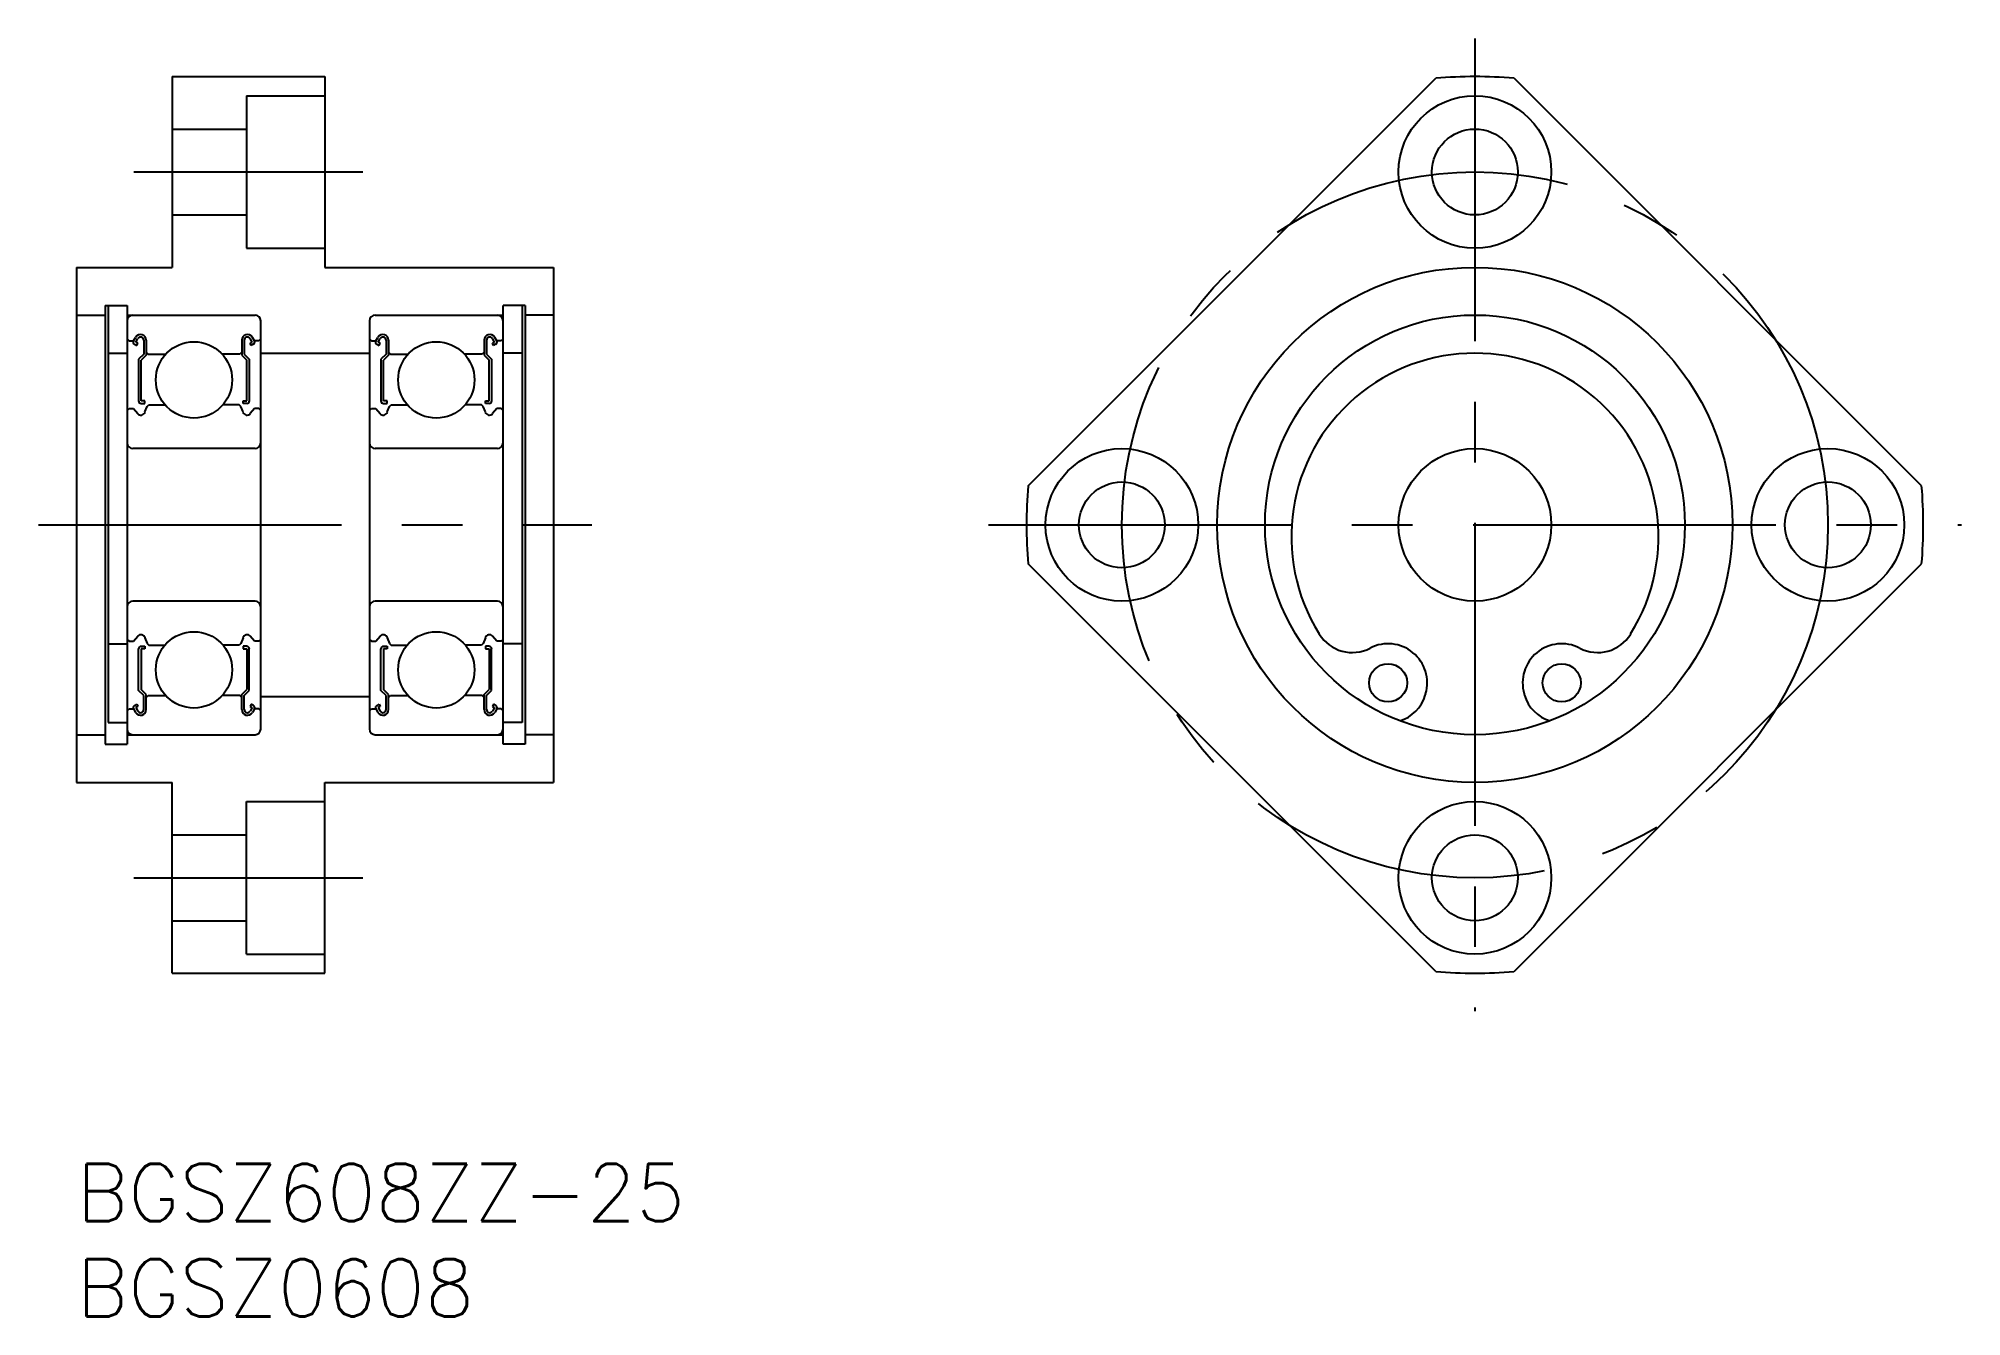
# Model space of a CAD drawing. Extents: x -2 to 99, y -8 to 59.
import ezdxf

# ---------------------------------------------------------------- set-up
doc = ezdxf.new("R2010")
doc.units = 0
doc.header["$LTSCALE"] = 0.5
doc.linetypes.add('CENTER', pattern=[50.8, 31.75, -6.35, 6.35, -6.35])
for name, color, linetype in [('MSM_CENTER', 1, 'CENTER'), ('MSM_CONTINUOUS', 7, 'CONTINUOUS'), ('MSM_PART_NUMBER', 7, 'CONTINUOUS')]:
    doc.layers.add(name, color=color, linetype=linetype)
doc.styles.get("Standard").update_dxf_attribs({"font": 'txt.shx', "height": 3, "bigfont": 'bigfont.shx'})

# ---------------------------------------------------------------- blocks, each defined once
blk = doc.blocks.new('*U6')
at = {"layer": 'MSM_PART_NUMBER'}
blk.add_text('BGSZ608ZZ-25', height=3, dxfattribs=at).set_placement((0, -3))
blk = doc.blocks.new('*U7')
at = {"layer": 'MSM_PART_NUMBER'}
blk.add_text('BGSZ0608', height=3, dxfattribs=at).set_placement((0, -8))

msp = doc.modelspace()

# ---------------------------------------------------------------- linework, layer by layer
at = {"layer": 'MSM_CENTER'}
for p, q in [((73.28, 59), (73.28, 8)), ((3, 52), (15, 52)), ((-2, 33.5), (27, 33.5)), ((47.78, 33.5), (98.78, 33.5)), ((3, 15), (15, 15))]:
    msp.add_line(p, q, dxfattribs=at)
msp.add_circle((73.28, 33.5), 18.5, dxfattribs=at)
at = {"layer": 'MSM_CONTINUOUS'}
for p, q in [((5, 57), (5, 47)), ((5, 57), (13, 57)), ((13, 57), (13, 47)), ((49.87, 35.54), (71.24, 56.91)), ((96.69, 35.54), (75.33, 56.91)), ((8.9, 56), (8.9, 48)), ((8.9, 56), (13, 56)), ((5, 54.25), (8.9, 54.25)), ((5, 49.75), (8.9, 49.75)), ((8.9, 48), (13, 48)), ((0, 47), (0, 20)), ((0, 47), (5, 47)), ((13, 47), (25, 47)), ((25, 47), (25, 20)), ((0, 44.5), (1.5, 44.5)), ((1.5, 45), (2.65, 45)), ((1.5, 45), (1.5, 22)), ((1.65, 45), (1.65, 23.14)), ((2.65, 45), (2.65, 22)), ((2.65, 44.5), (9.35, 44.5)), ((15.65, 44.5), (22.35, 44.5)), ((22.35, 22), (22.35, 45)), ((23.5, 45), (22.35, 45)), ((23.35, 45), (23.35, 23.14)), ((23.5, 45), (23.5, 22)), ((25, 44.5), (23.5, 44.5)), ((9.65, 22.8), (9.65, 44.2)), ((15.35, 44.2), (15.35, 22.8)), ((1.65, 42.5), (2.65, 42.5)), ((2.65, 43.25), (2.75, 43.15)), ((2.75, 43.15), (2.98, 43.15)), ((2.98, 43.15), (3.09, 43.33)), ((3.03, 42.97), (3.15, 42.9)), ((3.1, 43.08), (3.21, 43.27)), ((3.21, 43.02), (3.1, 43.08)), ((3.15, 42.9), (3.21, 43.02)), ((3.52, 42.45), (3.25, 42.18)), ((3.65, 42.39), (3.38, 42.13)), ((3.52, 43.18), (3.52, 42.45)), ((3.65, 43.18), (3.65, 42.39)), ((3.65, 42.55), (3.75, 42.45)), ((3.75, 42.45), (4.67, 42.45)), ((8.55, 42.45), (7.63, 42.45)), ((8.65, 42.55), (8.55, 42.45)), ((8.65, 43.18), (8.65, 42.39)), ((8.65, 42.39), (8.92, 42.13)), ((8.78, 43.18), (8.78, 42.45)), ((8.78, 42.45), (9.05, 42.18)), ((9.2, 43.08), (9.09, 43.27)), ((9.09, 43.02), (9.2, 43.08)), ((9.15, 42.9), (9.09, 43.02)), ((9.27, 42.97), (9.15, 42.9)), ((9.32, 43.15), (9.21, 43.33)), ((9.55, 43.15), (9.32, 43.15)), ((9.65, 43.25), (9.55, 43.15)), ((9.65, 42.5), (15.35, 42.5)), ((15.35, 43.25), (15.45, 43.15)), ((15.45, 43.15), (15.68, 43.15)), ((15.68, 43.15), (15.79, 43.33)), ((15.73, 42.97), (15.85, 42.9)), ((15.8, 43.08), (15.91, 43.27)), ((15.91, 43.02), (15.8, 43.08)), ((15.85, 42.9), (15.91, 43.02)), ((16.22, 42.45), (15.95, 42.18)), ((16.35, 42.39), (16.08, 42.13)), ((16.22, 43.18), (16.22, 42.45)), ((16.35, 43.18), (16.35, 42.39)), ((16.35, 42.55), (16.45, 42.45)), ((16.45, 42.45), (17.37, 42.45)), ((21.25, 42.45), (20.33, 42.45)), ((21.35, 42.55), (21.25, 42.45)), ((21.35, 43.18), (21.35, 42.39)), ((21.35, 42.39), (21.62, 42.13)), ((21.48, 43.18), (21.48, 42.45)), ((21.48, 42.45), (21.75, 42.18)), ((21.9, 43.08), (21.79, 43.27)), ((21.79, 43.02), (21.9, 43.08)), ((21.85, 42.9), (21.79, 43.02)), ((21.97, 42.97), (21.85, 42.9)), ((22.02, 43.15), (21.91, 43.33)), ((22.25, 43.15), (22.02, 43.15)), ((22.35, 43.25), (22.25, 43.15)), ((23.35, 42.5), (22.35, 42.5)), ((3.25, 42.18), (3.25, 40)), ((3.38, 40), (3.38, 42.13)), ((8.92, 40), (8.92, 42.13)), ((9.05, 42.18), (9.05, 40)), ((15.95, 42.18), (15.95, 40)), ((16.08, 40), (16.08, 42.13)), ((21.62, 40), (21.62, 42.13)), ((21.75, 42.18), (21.75, 40)), ((2.65, 39.5), (2.75, 39.6)), ((2.75, 39.6), (2.98, 39.6)), ((2.98, 39.6), (3.2, 39.34)), ((3.58, 40), (3.38, 40)), ((3.38, 39.86), (3.58, 39.86)), ((3.58, 39.86), (3.58, 40)), ((3.58, 39.42), (3.69, 39.71)), ((3.69, 39.71), (3.79, 39.8)), ((3.79, 39.8), (4.63, 39.8)), ((8.51, 39.8), (7.67, 39.8)), ((8.61, 39.71), (8.51, 39.8)), ((8.72, 39.42), (8.61, 39.71)), ((8.72, 39.86), (8.72, 40)), ((8.72, 40), (8.92, 40)), ((8.92, 39.86), (8.72, 39.86)), ((9.32, 39.6), (9.1, 39.34)), ((9.55, 39.6), (9.32, 39.6)), ((9.65, 39.5), (9.55, 39.6)), ((15.35, 39.5), (15.45, 39.6)), ((15.45, 39.6), (15.68, 39.6)), ((15.68, 39.6), (15.9, 39.34)), ((16.28, 40), (16.08, 40)), ((16.08, 39.86), (16.28, 39.86)), ((16.28, 39.86), (16.28, 40)), ((16.28, 39.42), (16.39, 39.71)), ((16.39, 39.71), (16.49, 39.8)), ((16.49, 39.8), (17.33, 39.8)), ((21.21, 39.8), (20.37, 39.8)), ((21.31, 39.71), (21.21, 39.8)), ((21.42, 39.42), (21.31, 39.71)), ((21.42, 39.86), (21.42, 40)), ((21.42, 40), (21.62, 40)), ((21.62, 39.86), (21.42, 39.86)), ((22.02, 39.6), (21.8, 39.34)), ((22.25, 39.6), (22.02, 39.6)), ((22.35, 39.5), (22.25, 39.6)), ((9.35, 37.5), (2.95, 37.5)), ((22.05, 37.5), (15.65, 37.5)), ((71.24, 10.09), (49.87, 31.46)), ((75.33, 10.09), (96.69, 31.46)), ((9.35, 29.5), (2.95, 29.5)), ((22.05, 29.5), (15.65, 29.5)), ((1.65, 27.27), (2.65, 27.27)), ((2.65, 27.5), (2.75, 27.4)), ((2.75, 27.4), (2.98, 27.4)), ((2.98, 27.4), (3.2, 27.66)), ((3.58, 27.58), (3.69, 27.29)), ((3.69, 27.29), (3.79, 27.2)), ((8.61, 27.29), (8.51, 27.2)), ((8.72, 27.58), (8.61, 27.29)), ((9.32, 27.4), (9.1, 27.66)), ((9.55, 27.4), (9.32, 27.4)), ((9.65, 27.5), (9.55, 27.4)), ((15.35, 27.5), (15.45, 27.4)), ((15.45, 27.4), (15.68, 27.4)), ((15.68, 27.4), (15.9, 27.66)), ((16.28, 27.58), (16.39, 27.29)), ((16.39, 27.29), (16.49, 27.2)), ((21.31, 27.29), (21.21, 27.2)), ((21.42, 27.58), (21.31, 27.29)), ((22.02, 27.4), (21.8, 27.66)), ((22.25, 27.4), (22.02, 27.4)), ((22.35, 27.5), (22.25, 27.4)), ((23.35, 27.27), (22.35, 27.27)), ((3.25, 24.82), (3.25, 27)), ((3.38, 27.14), (3.58, 27.14)), ((3.58, 27), (3.38, 27)), ((3.38, 27), (3.38, 24.87)), ((3.58, 27.14), (3.58, 27)), ((3.79, 27.2), (4.63, 27.2)), ((8.51, 27.2), (7.67, 27.2)), ((8.72, 27.14), (8.72, 27)), ((8.92, 27.14), (8.72, 27.14)), ((8.72, 27), (8.92, 27)), ((8.92, 27), (8.92, 24.87)), ((9.05, 24.82), (9.05, 27)), ((15.95, 24.82), (15.95, 27)), ((16.08, 27.14), (16.28, 27.14)), ((16.28, 27), (16.08, 27)), ((16.08, 27), (16.08, 24.87)), ((16.28, 27.14), (16.28, 27)), ((16.49, 27.2), (17.33, 27.2)), ((21.21, 27.2), (20.37, 27.2)), ((21.42, 27.14), (21.42, 27)), ((21.62, 27.14), (21.42, 27.14)), ((21.42, 27), (21.62, 27)), ((21.62, 27), (21.62, 24.87)), ((21.75, 24.82), (21.75, 27)), ((3.52, 24.55), (3.25, 24.82)), ((3.65, 24.61), (3.38, 24.87)), ((3.52, 23.82), (3.52, 24.55)), ((3.65, 23.82), (3.65, 24.61)), ((3.65, 24.45), (3.75, 24.55)), ((3.75, 24.55), (4.67, 24.55)), ((8.55, 24.55), (7.63, 24.55)), ((8.65, 24.45), (8.55, 24.55)), ((8.65, 24.61), (8.92, 24.87)), ((8.65, 23.82), (8.65, 24.61)), ((8.78, 24.55), (9.05, 24.82)), ((8.78, 23.82), (8.78, 24.55)), ((9.65, 24.5), (15.35, 24.5)), ((16.22, 24.55), (15.95, 24.82)), ((16.35, 24.61), (16.08, 24.87)), ((16.22, 23.82), (16.22, 24.55)), ((16.35, 23.82), (16.35, 24.61)), ((16.35, 24.45), (16.45, 24.55)), ((16.45, 24.55), (17.37, 24.55)), ((21.25, 24.55), (20.33, 24.55)), ((21.35, 24.45), (21.25, 24.55)), ((21.35, 24.61), (21.62, 24.87)), ((21.35, 23.82), (21.35, 24.61)), ((21.48, 24.55), (21.75, 24.82)), ((21.48, 23.82), (21.48, 24.55)), ((70.68, 24.58), (70.7, 24.64)), ((75.86, 24.64), (75.88, 24.58)), ((2.65, 23.75), (2.75, 23.85)), ((2.75, 23.85), (2.98, 23.85)), ((2.98, 23.85), (3.09, 23.67)), ((3.03, 24.03), (3.15, 24.1)), ((3.21, 23.98), (3.1, 23.92)), ((3.1, 23.92), (3.21, 23.73)), ((3.15, 24.1), (3.21, 23.98)), ((9.15, 24.1), (9.09, 23.98)), ((9.09, 23.98), (9.2, 23.92)), ((9.2, 23.92), (9.09, 23.73)), ((9.27, 24.03), (9.15, 24.1)), ((9.32, 23.85), (9.21, 23.67)), ((9.55, 23.85), (9.32, 23.85)), ((9.65, 23.75), (9.55, 23.85)), ((15.35, 23.75), (15.45, 23.85)), ((15.45, 23.85), (15.68, 23.85)), ((15.68, 23.85), (15.79, 23.67)), ((15.73, 24.03), (15.85, 24.1)), ((15.91, 23.98), (15.8, 23.92)), ((15.8, 23.92), (15.91, 23.73)), ((15.85, 24.1), (15.91, 23.98)), ((21.85, 24.1), (21.79, 23.98)), ((21.79, 23.98), (21.9, 23.92)), ((21.9, 23.92), (21.79, 23.73)), ((21.97, 24.03), (21.85, 24.1)), ((22.02, 23.85), (21.91, 23.67)), ((22.25, 23.85), (22.02, 23.85)), ((22.35, 23.75), (22.25, 23.85)), ((0, 22.5), (1.5, 22.5)), ((1.65, 23.14), (2.65, 23.14)), ((2.65, 22.5), (9.35, 22.5)), ((15.65, 22.5), (22.35, 22.5)), ((23.35, 23.14), (22.35, 23.14)), ((25, 22.5), (23.5, 22.5)), ((1.5, 22), (2.65, 22)), ((23.5, 22), (22.35, 22)), ((0, 20), (5, 20)), ((5, 10), (5, 20)), ((13, 10), (13, 20)), ((13, 20), (25, 20)), ((8.9, 19), (13, 19)), ((8.9, 11), (8.9, 19)), ((5, 17.25), (8.9, 17.25)), ((5, 12.75), (8.9, 12.75)), ((8.9, 11), (13, 11)), ((5, 10), (13, 10))]:
    msp.add_line(p, q, dxfattribs=at)
for centre, radius in [((73.28, 52), 4), ((73.28, 52), 2.25), ((73.28, 33.5), 13.5), ((73.28, 33.5), 11), ((6.15, 41.1), 2), ((18.85, 41.1), 2), ((54.78, 33.5), 4), ((73.28, 33.5), 4), ((91.78, 33.5), 4), ((54.78, 33.5), 2.25), ((91.78, 33.5), 2.25), ((6.15, 25.9), 2), ((18.85, 25.9), 2), ((68.73, 25.22), 1), ((77.83, 25.22), 1), ((73.28, 15), 4), ((73.28, 15), 2.25)]:
    msp.add_circle(centre, radius, dxfattribs=at)
for centre, radius, start, end in [((73.28, 33.5), 23.5, 85.0078, 94.9922), ((2.95, 44.2), 0.3, 90, 180), ((9.35, 44.2), 0.3, 0, 90), ((15.65, 44.2), 0.3, 90, 180), ((22.05, 44.2), 0.3, 0, 90), ((3.35, 43.18), 0.299, 0, 150.0002), ((3.35, 43.18), 0.166, 0, 150.0044), ((8.95, 43.18), 0.299, 29.9998, 180), ((8.95, 43.18), 0.166, 29.9956, 180), ((16.05, 43.18), 0.299, 0, 150.0002), ((16.05, 43.18), 0.166, 0, 150.0044), ((21.65, 43.18), 0.299, 29.9998, 180), ((21.65, 43.18), 0.166, 29.9956, 180), ((3.1, 43.08), 0.133, 149.9969, 240.0013), ((9.2, 43.08), 0.133, 299.9987, 30.0031), ((15.8, 43.08), 0.133, 149.9969, 240.0013), ((21.9, 43.08), 0.133, 299.9987, 30.0031), ((73.28, 32.88), 9.62, 328.0223, 211.9777), ((3.37, 39.48), 0.224, 220.001, 343.1517), ((3.38, 40), 0.133, 180, 270), ((8.93, 39.48), 0.224, 196.8483, 319.999), ((8.92, 40), 0.133, 270, 360), ((16.07, 39.48), 0.224, 220.001, 343.1517), ((16.08, 40), 0.133, 180, 270), ((21.63, 39.48), 0.224, 196.8483, 319.999), ((21.62, 40), 0.133, 270, 360), ((2.95, 37.8), 0.3, 180, 270), ((9.35, 37.8), 0.3, 270, 0), ((15.65, 37.8), 0.3, 180, 270), ((22.05, 37.8), 0.3, 270, 0), ((73.28, 33.5), 23.5, 175.0078, 184.9922), ((73.28, 33.5), 23.5, 355.0078, 4.9922), ((2.95, 29.2), 0.3, 90, 180), ((9.35, 29.2), 0.3, 0, 90), ((15.65, 29.2), 0.3, 90, 180), ((22.05, 29.2), 0.3, 0, 90), ((3.37, 27.52), 0.224, 16.8483, 139.999), ((8.93, 27.52), 0.224, 40.001, 163.1517), ((16.07, 27.52), 0.224, 16.8483, 139.999), ((21.63, 27.52), 0.224, 40.001, 163.1517), ((66.86, 28.86), 2.05, 211.9777, 297.2224), ((68.73, 25.22), 2.05, 343.7466, 117.2224), ((77.83, 25.22), 2.05, 62.7776, 196.2534), ((79.71, 28.86), 2.05, 242.7776, 328.0223), ((3.38, 27), 0.133, 90, 180), ((8.92, 27), 0.133, 0, 90), ((16.08, 27), 0.133, 90, 180), ((21.62, 27), 0.133, 0, 90), ((68.76, 25.14), 2, 286.8489, 343.7466), ((77.8, 25.14), 2, 196.2534, 253.1511), ((3.1, 23.92), 0.133, 119.9987, 210.0031), ((3.35, 23.82), 0.299, 209.9998, 0), ((3.35, 23.82), 0.166, 209.9956, 0), ((8.95, 23.82), 0.299, 180, 330.0002), ((8.95, 23.82), 0.166, 180, 330.0044), ((9.2, 23.92), 0.133, 329.9969, 60.0013), ((15.8, 23.92), 0.133, 119.9987, 210.0031), ((16.05, 23.82), 0.299, 209.9998, 0), ((16.05, 23.82), 0.166, 209.9956, 0), ((21.65, 23.82), 0.299, 180, 330.0002), ((21.65, 23.82), 0.166, 180, 330.0044), ((21.9, 23.92), 0.133, 329.9969, 60.0013), ((2.95, 22.8), 0.3, 180, 270), ((9.35, 22.8), 0.3, 270, 0), ((15.65, 22.8), 0.3, 180, 270), ((22.05, 22.8), 0.3, 270, 0), ((73.28, 33.5), 23.5, 265.0078, 274.9922)]:
    msp.add_arc(centre, radius, start, end, dxfattribs=at)

# ---------------------------------------------------------------- block references
for name in ['*U6', '*U7']:
    msp.add_blockref(name, (0, 0), dxfattribs=at)

doc.saveas('drawing.dxf')
